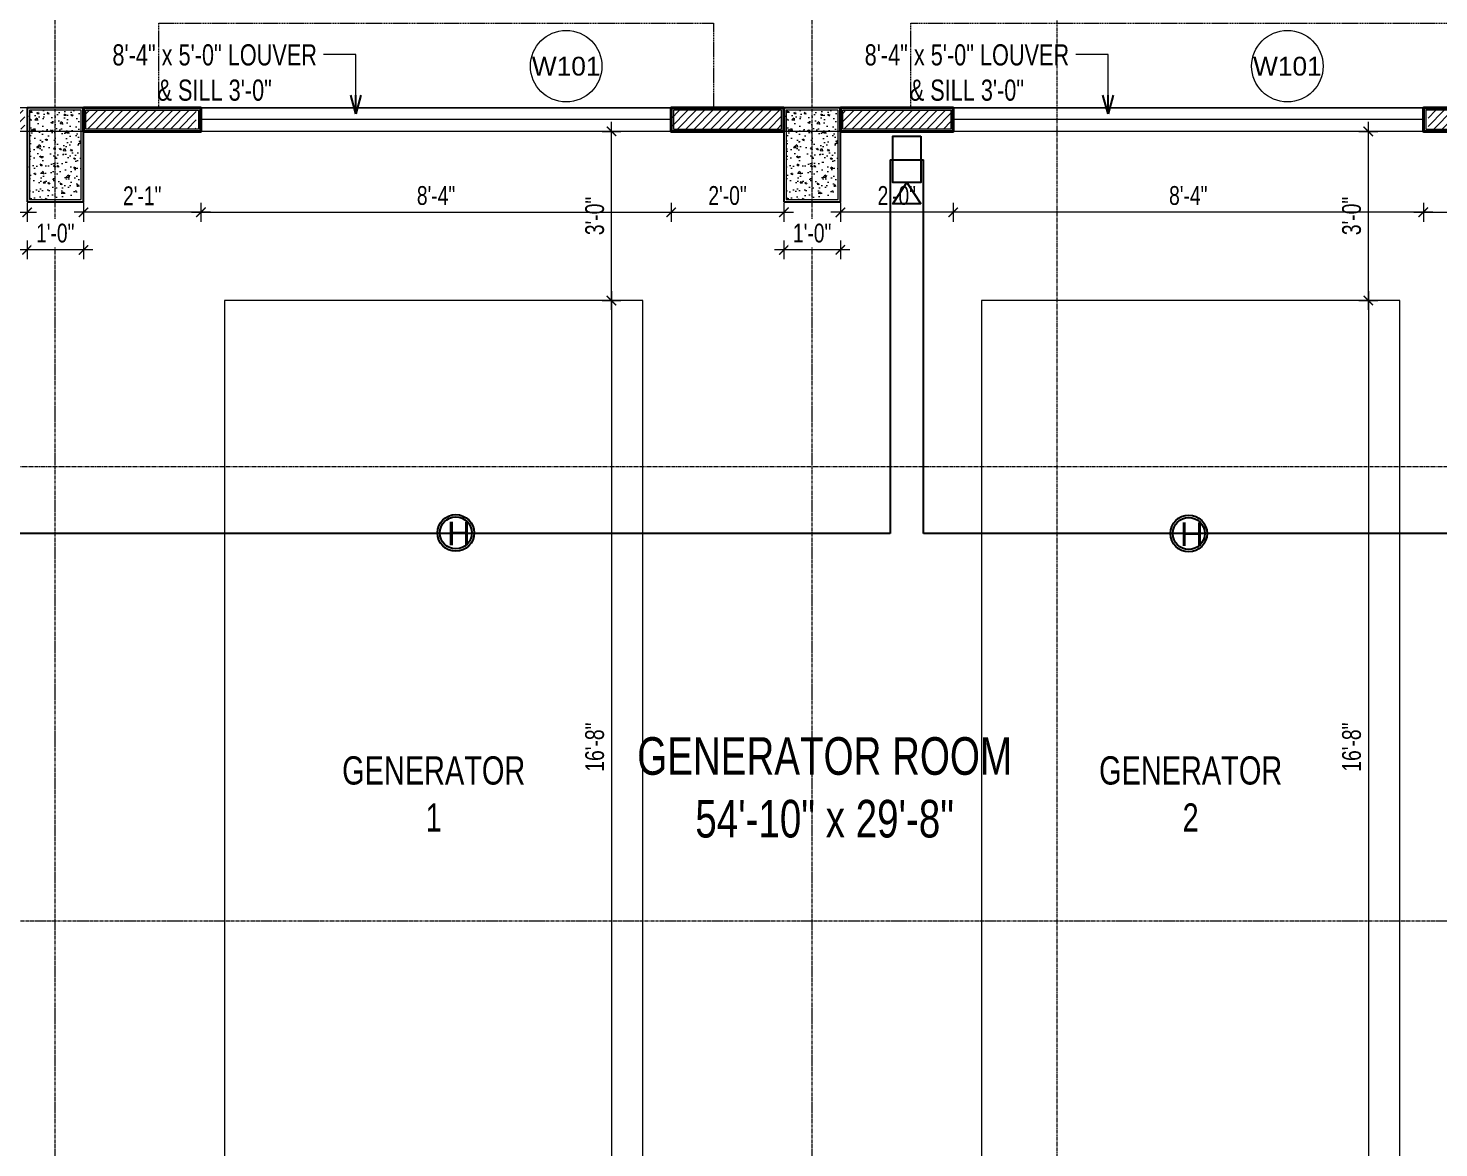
# Model space of a CAD drawing. Header units: inches. Extents: x 985 to 11353, y 526 to 2181.
# Drawn here: x 10140.1 to 10440.2, y 1571 to 1809.2 of the extents above; entities that cross this region are included whole.
import ezdxf
from ezdxf.enums import TextEntityAlignment as Align

# ---------------------------------------------------------------- set-up
doc = ezdxf.new("R2010")
doc.units = ezdxf.units.IN
doc.header["$MEASUREMENT"] = 0
for name, pattern in [('ACAD_ISO12W100', [21, 12, -3, 0, -3, 0, -3]), ('DASH', [0.35, 0.25, -0.1]), ('PHANTOMX2', [5, 2.5, -0.5, 0.5, -0.5, 0.5, -0.5])]:
    doc.linetypes.add(name, pattern=pattern)
for name, color, linetype in [('COLLUM', 1, 'Continuous'), ('FREE-TEXT', 7, 'Continuous'), ('HEAT DETECTOR', 6, 'Continuous'), ('horn & strobe', 1, 'Continuous'), ('zone wiring', 5, 'Continuous')]:
    doc.layers.add(name, color=color, linetype=linetype)
for name, color, linetype, lineweight in [('dim-8', 18, 'Continuous', 15), ('Dimension', 22, 'Continuous', 13), ('Elevation Marker', 252, 'Continuous', 15), ('FLOORTILE', 40, 'Continuous', 9), ('Glass', 5, 'Continuous', 9), ('grid', 9, 'Continuous', 13), ('HACTH', 8, 'Continuous', 9), ('I-DOOR-IDEN-N', 7, 'Continuous', 15), ('Parapet', 6, 'Continuous', 15), ('Plaster Line', 5, 'Continuous', 15), ('Sunshed', 5, 'Continuous', 15), ('wall 05', 3, 'Continuous', 40), ('WINDOW', 140, 'Continuous', 9)]:
    doc.layers.add(name, color=color, linetype=linetype, lineweight=lineweight)
doc.styles.add('Arial', font='arial.ttf')
doc.styles.get("Standard").update_dxf_attribs({"font": 'isocp3.shx'})
doc.styles.add('Swiss721', font='swisscl.ttf')
doc.dimstyles.new('DIM02 (inch)', dxfattribs={"dimtxt": 2, "dimasz": 1, "dimexe": 1, "dimexo": 0, "dimgap": 0.5, "dimtad": 1, "dimdec": 1, "dimzin": 0, "dimdsep": 46, "dimlunit": 5, "dimtxsty": 'Swiss721', "dimblk": 'ARCHTICK', "dimcen": 0, "dimdle": 1, "dimclrd": 256, "dimclre": 256, "dimclrt": 256, "dimadec": 0, "dimazin": 0, "dimtfac": 1, "dimtdec": 1, "dimtofl": 0, "dimtmove": 0, "dimatfit": 3, "dimldrblk": 'ARCHTICK', "dimfxl": 1, "dimfxlon": 1, "dimtolj": 1, "dimtzin": 0, "dimlwd": 9, "dimlwe": 9, "dimarcsym": 0})
doc.dimstyles.new('DIM08', dxfattribs={"dimtxt": 8, "dimasz": 4, "dimexe": 4, "dimexo": 0, "dimgap": 3, "dimtad": 1, "dimdec": 1, "dimzin": 3, "dimdsep": 46, "dimlunit": 4, "dimtxsty": 'Swiss721', "dimblk": 'ARCHTICK', "dimcen": 0, "dimdle": 4, "dimclrd": 256, "dimclre": 256, "dimclrt": 256, "dimadec": 0, "dimazin": 0, "dimtfac": 1, "dimtdec": 1, "dimtofl": 0, "dimtmove": 0, "dimatfit": 3, "dimldrblk": 'ARCHTICK', "dimfxl": 4, "dimfxlon": 1, "dimtfill": 1, "dimtolj": 1, "dimtzin": 0, "dimlwd": 9, "dimlwe": 9, "dimarcsym": 0})
doc.dimstyles.new('Level Mark 4', dxfattribs={"dimscale": 0, "dimtxt": 4, "dimasz": 4, "dimexe": 1, "dimexo": 2, "dimgap": 1, "dimtad": 0, "dimdec": 1, "dimzin": 1, "dimdsep": 46, "dimlunit": 4, "dimtxsty": 'Swiss721', "dimblk": 'OPEN30', "dimcen": 0, "dimclrd": 256, "dimclre": 256, "dimclrt": 7, "dimadec": 0, "dimazin": 0, "dimtm": 1e-09, "dimtfac": 1, "dimtdec": 1, "dimtofl": 0, "dimtmove": 1, "dimatfit": 3, "dimldrblk": 'OPEN30', "dimfxl": 0, "dimtolj": 2, "dimtzin": 0, "dimlwd": 9, "dimlwe": 9, "dimarcsym": 0})

# ---------------------------------------------------------------- blocks, each defined once
blk = doc.blocks.new('_ArchTick')
at = {"color": 0, "linetype": 'ByBlock', "const_width": 0.15}
blk.add_lwpolyline([(-0.5, -0.5), (0.5, 0.5)], dxfattribs=at)
blk = doc.blocks.new('*D140')
at = {"layer": 'Defpoints', "color": 0, "transparency": 16777216}
for p in [(10417.66, 1751.28), (10417.66, 1551.28), (10425.18, 1551.28)]:
    blk.add_point(p, dxfattribs=at)
at = {"layer": 'Dimension', "lineweight": 9, "transparency": 16777216}
for p, q in [((10425.18, 1753.28), (10425.18, 1549.28)), ((10423.18, 1751.28), (10427.18, 1751.28)), ((10423.18, 1551.28), (10427.18, 1551.28))]:
    blk.add_line(p, q, dxfattribs=at)
at = {"layer": 'Dimension', "lineweight": 9, "transparency": 16777216, "xscale": 2, "yscale": 2, "zscale": 2}
for p, rotation in [((10425.18, 1751.28), 90), ((10425.18, 1551.28), 270)]:
    blk.add_blockref('_ArchTick', p, dxfattribs=dict(at, rotation=rotation))
at = {"layer": 'Dimension', "transparency": 16777216, "insert": (10421.63, 1656.28), "char_height": 4, "attachment_point": 5, "rotation": 90, "style": 'Swiss721', "bg_fill": 3, "box_fill_scale": 1.25, "bg_fill_color": 256, "bg_fill_true_color": 13158600, "bg_fill_transparency": 0}
blk.add_mtext('\\A1;16\'-8"', dxfattribs=at)
blk = doc.blocks.new('*D142')
at = {"layer": 'Defpoints', "color": 0, "transparency": 16777216}
for p in [(10412.47, 1787.28), (10425.18, 1787.28), (10417.66, 1751.28)]:
    blk.add_point(p, dxfattribs=at)
at = {"layer": 'Dimension', "lineweight": 9, "transparency": 16777216}
for p, q in [((10425.18, 1749.28), (10425.18, 1789.28)), ((10423.18, 1787.28), (10427.18, 1787.28)), ((10423.18, 1751.28), (10427.18, 1751.28))]:
    blk.add_line(p, q, dxfattribs=at)
at = {"layer": 'Dimension', "lineweight": 9, "transparency": 16777216, "xscale": 2, "yscale": 2, "zscale": 2}
for p, rotation in [((10425.18, 1787.28), 90), ((10425.18, 1751.28), 270)]:
    blk.add_blockref('_ArchTick', p, dxfattribs=dict(at, rotation=rotation))
at = {"layer": 'Dimension', "transparency": 16777216, "insert": (10421.63, 1769.28), "char_height": 4, "attachment_point": 5, "rotation": 90, "style": 'Swiss721', "bg_fill": 3, "box_fill_scale": 1.25, "bg_fill_color": 256, "bg_fill_true_color": 13158600, "bg_fill_transparency": 0}
blk.add_mtext('\\A1;3\'-0"', dxfattribs=at)
blk = doc.blocks.new('*D146')
at = {"layer": 'Defpoints', "color": 0, "transparency": 16777216}
for p in [(10256.66, 1751.28), (10256.66, 1551.28), (10264.18, 1551.28)]:
    blk.add_point(p, dxfattribs=at)
at = {"layer": 'Dimension', "lineweight": 9, "transparency": 16777216}
for p, q in [((10264.18, 1753.28), (10264.18, 1549.28)), ((10262.18, 1751.28), (10266.18, 1751.28)), ((10262.18, 1551.28), (10266.18, 1551.28))]:
    blk.add_line(p, q, dxfattribs=at)
at = {"layer": 'Dimension', "lineweight": 9, "transparency": 16777216, "xscale": 2, "yscale": 2, "zscale": 2}
for p, rotation in [((10264.18, 1751.28), 90), ((10264.18, 1551.28), 270)]:
    blk.add_blockref('_ArchTick', p, dxfattribs=dict(at, rotation=rotation))
at = {"layer": 'Dimension', "transparency": 16777216, "insert": (10260.63, 1656.28), "char_height": 4, "attachment_point": 5, "rotation": 90, "style": 'Swiss721', "bg_fill": 3, "box_fill_scale": 1.25, "bg_fill_color": 256, "bg_fill_true_color": 13158600, "bg_fill_transparency": 0}
blk.add_mtext('\\A1;16\'-8"', dxfattribs=at)
blk = doc.blocks.new('*D148')
at = {"layer": 'Defpoints', "color": 0, "transparency": 16777216}
for p in [(10251.47, 1787.28), (10264.18, 1787.28), (10256.66, 1751.28)]:
    blk.add_point(p, dxfattribs=at)
at = {"layer": 'Dimension', "lineweight": 9, "transparency": 16777216}
for p, q in [((10264.18, 1749.28), (10264.18, 1789.28)), ((10262.18, 1787.28), (10266.18, 1787.28)), ((10262.18, 1751.28), (10266.18, 1751.28))]:
    blk.add_line(p, q, dxfattribs=at)
at = {"layer": 'Dimension', "lineweight": 9, "transparency": 16777216, "xscale": 2, "yscale": 2, "zscale": 2}
for p, rotation in [((10264.18, 1787.28), 90), ((10264.18, 1751.28), 270)]:
    blk.add_blockref('_ArchTick', p, dxfattribs=dict(at, rotation=rotation))
at = {"layer": 'Dimension', "transparency": 16777216, "insert": (10260.63, 1769.28), "char_height": 4, "attachment_point": 5, "rotation": 90, "style": 'Swiss721', "bg_fill": 3, "box_fill_scale": 1.25, "bg_fill_color": 256, "bg_fill_true_color": 13158600, "bg_fill_transparency": 0}
blk.add_mtext('\\A1;3\'-0"', dxfattribs=at)
blk = doc.blocks.new('_Open30')
at = {"color": 0, "linetype": 'ByBlock', "lineweight": -2}
for p, q in [((-1, 0.268), (0, 0)), ((0, 0), (-1, -0.268)), ((0, 0), (-1, 0))]:
    blk.add_line(p, q, dxfattribs=at)
blk = doc.blocks.new('*D153')
at = {"layer": 'Dimension', "lineweight": 9, "transparency": 16777216}
for p, q in [((10153.88, 1762.06), (10137.88, 1762.06)), ((10139.88, 1764.06), (10139.88, 1760.06)), ((10151.88, 1764.06), (10151.88, 1760.06))]:
    blk.add_line(p, q, dxfattribs=at)
at = {"layer": 'Dimension', "lineweight": 9, "transparency": 16777216, "xscale": 2, "yscale": 2, "zscale": 2, "rotation": 180}
blk.add_blockref('_ArchTick', (10139.88, 1762.06), dxfattribs=at)
at = {"layer": 'Dimension', "lineweight": 9, "transparency": 16777216, "xscale": 2, "yscale": 2, "zscale": 2}
blk.add_blockref('_ArchTick', (10151.88, 1762.06), dxfattribs=at)
at = {"layer": 'Dimension', "transparency": 16777216, "insert": (10145.88, 1765.61), "char_height": 4, "attachment_point": 5, "style": 'Swiss721', "bg_fill": 3, "box_fill_scale": 1.25, "bg_fill_color": 256, "bg_fill_true_color": 13158600, "bg_fill_transparency": 0}
blk.add_mtext('\\A1;1\'-0"', dxfattribs=at)
at = {"layer": 'Defpoints', "color": 0, "transparency": 16777216}
for p in [(10151.88, 1764.28), (10139.88, 1764.1), (10139.88, 1762.06)]:
    blk.add_point(p, dxfattribs=at)
blk = doc.blocks.new('*D154')
at = {"layer": 'Defpoints', "color": 0, "transparency": 16777216}
for p in [(10112.88, 1787.28), (10139.88, 1772.1), (10139.88, 1770.06)]:
    blk.add_point(p, dxfattribs=at)
at = {"layer": 'Dimension', "lineweight": 9, "transparency": 16777216}
for p, q in [((10112.88, 1772.06), (10112.88, 1768.06)), ((10139.88, 1772.06), (10139.88, 1768.06)), ((10110.88, 1770.06), (10141.88, 1770.06))]:
    blk.add_line(p, q, dxfattribs=at)
at = {"layer": 'Dimension', "lineweight": 9, "transparency": 16777216, "xscale": 2, "yscale": 2, "zscale": 2, "rotation": 180}
blk.add_blockref('_ArchTick', (10112.88, 1770.06), dxfattribs=at)
at = {"layer": 'Dimension', "lineweight": 9, "transparency": 16777216, "xscale": 2, "yscale": 2, "zscale": 2}
blk.add_blockref('_ArchTick', (10139.88, 1770.06), dxfattribs=at)
at = {"layer": 'Dimension', "transparency": 16777216, "insert": (10126.38, 1773.61), "char_height": 4, "attachment_point": 5, "style": 'Swiss721', "bg_fill": 3, "box_fill_scale": 1.25, "bg_fill_color": 256, "bg_fill_true_color": 13158600, "bg_fill_transparency": 0}
blk.add_mtext('\\A1;2\'-3"', dxfattribs=at)
blk = doc.blocks.new('*D159')
at = {"layer": 'Defpoints', "color": 0, "transparency": 16777216}
for p in [(10176.88, 1787.28), (10151.88, 1772.1), (10151.88, 1770.06)]:
    blk.add_point(p, dxfattribs=at)
at = {"layer": 'Dimension', "lineweight": 9, "transparency": 16777216}
for p, q in [((10151.88, 1772.06), (10151.88, 1768.06)), ((10176.88, 1772.06), (10176.88, 1768.06)), ((10178.88, 1770.06), (10149.88, 1770.06))]:
    blk.add_line(p, q, dxfattribs=at)
at = {"layer": 'Dimension', "lineweight": 9, "transparency": 16777216, "xscale": 2, "yscale": 2, "zscale": 2, "rotation": 180}
blk.add_blockref('_ArchTick', (10151.88, 1770.06), dxfattribs=at)
at = {"layer": 'Dimension', "lineweight": 9, "transparency": 16777216, "xscale": 2, "yscale": 2, "zscale": 2}
blk.add_blockref('_ArchTick', (10176.88, 1770.06), dxfattribs=at)
at = {"layer": 'Dimension', "transparency": 16777216, "insert": (10164.38, 1773.57), "char_height": 4, "attachment_point": 5, "style": 'Swiss721', "bg_fill": 3, "box_fill_scale": 1.25, "bg_fill_color": 256, "bg_fill_true_color": 13158600, "bg_fill_transparency": 0}
blk.add_mtext('\\A1;2\'-1"', dxfattribs=at)
blk = doc.blocks.new('*D160')
at = {"layer": 'Defpoints', "color": 0, "transparency": 16777216}
for p in [(10176.88, 1787.28), (10276.88, 1787.28), (10276.88, 1770.06)]:
    blk.add_point(p, dxfattribs=at)
at = {"layer": 'Dimension', "lineweight": 9, "transparency": 16777216}
for p, q in [((10176.88, 1772.06), (10176.88, 1768.06)), ((10276.88, 1772.06), (10276.88, 1768.06)), ((10174.88, 1770.06), (10278.88, 1770.06))]:
    blk.add_line(p, q, dxfattribs=at)
at = {"layer": 'Dimension', "lineweight": 9, "transparency": 16777216, "xscale": 2, "yscale": 2, "zscale": 2, "rotation": 180}
blk.add_blockref('_ArchTick', (10176.88, 1770.06), dxfattribs=at)
at = {"layer": 'Dimension', "lineweight": 9, "transparency": 16777216, "xscale": 2, "yscale": 2, "zscale": 2}
blk.add_blockref('_ArchTick', (10276.88, 1770.06), dxfattribs=at)
at = {"layer": 'Dimension', "transparency": 16777216, "insert": (10226.88, 1773.61), "char_height": 4, "attachment_point": 5, "style": 'Swiss721', "bg_fill": 3, "box_fill_scale": 1.25, "bg_fill_color": 256, "bg_fill_true_color": 13158600, "bg_fill_transparency": 0}
blk.add_mtext('\\A1;8\'-4"', dxfattribs=at)
blk = doc.blocks.new('*D161')
at = {"layer": 'Defpoints', "color": 0, "transparency": 16777216}
for p in [(10276.88, 1787.28), (10300.88, 1780.28), (10300.88, 1770.06)]:
    blk.add_point(p, dxfattribs=at)
at = {"layer": 'Dimension', "lineweight": 9, "transparency": 16777216}
for p, q in [((10276.88, 1772.06), (10276.88, 1768.06)), ((10300.88, 1772.06), (10300.88, 1768.06)), ((10274.88, 1770.06), (10302.88, 1770.06))]:
    blk.add_line(p, q, dxfattribs=at)
at = {"layer": 'Dimension', "lineweight": 9, "transparency": 16777216, "xscale": 2, "yscale": 2, "zscale": 2, "rotation": 180}
blk.add_blockref('_ArchTick', (10276.88, 1770.06), dxfattribs=at)
at = {"layer": 'Dimension', "lineweight": 9, "transparency": 16777216, "xscale": 2, "yscale": 2, "zscale": 2}
blk.add_blockref('_ArchTick', (10300.88, 1770.06), dxfattribs=at)
at = {"layer": 'Dimension', "transparency": 16777216, "insert": (10288.88, 1773.61), "char_height": 4, "attachment_point": 5, "style": 'Swiss721', "bg_fill": 3, "box_fill_scale": 1.25, "bg_fill_color": 256, "bg_fill_true_color": 13158600, "bg_fill_transparency": 0}
blk.add_mtext('\\A1;2\'-0"', dxfattribs=at)
blk = doc.blocks.new('*D162')
at = {"layer": 'Defpoints', "color": 0, "transparency": 16777216}
for p in [(10436.88, 1787.28), (10461.88, 1780.28), (10461.88, 1770.06)]:
    blk.add_point(p, dxfattribs=at)
at = {"layer": 'Dimension', "lineweight": 9, "transparency": 16777216}
for p, q in [((10436.88, 1772.06), (10436.88, 1768.06)), ((10461.88, 1772.06), (10461.88, 1768.06)), ((10434.88, 1770.06), (10463.88, 1770.06))]:
    blk.add_line(p, q, dxfattribs=at)
at = {"layer": 'Dimension', "lineweight": 9, "transparency": 16777216, "xscale": 2, "yscale": 2, "zscale": 2, "rotation": 180}
blk.add_blockref('_ArchTick', (10436.88, 1770.06), dxfattribs=at)
at = {"layer": 'Dimension', "lineweight": 9, "transparency": 16777216, "xscale": 2, "yscale": 2, "zscale": 2}
blk.add_blockref('_ArchTick', (10461.88, 1770.06), dxfattribs=at)
at = {"layer": 'Dimension', "transparency": 16777216, "insert": (10449.38, 1773.57), "char_height": 4, "attachment_point": 5, "style": 'Swiss721', "bg_fill": 3, "box_fill_scale": 1.25, "bg_fill_color": 256, "bg_fill_true_color": 13158600, "bg_fill_transparency": 0}
blk.add_mtext('\\A1;2\'-1"', dxfattribs=at)
blk = doc.blocks.new('*D163')
at = {"layer": 'Defpoints', "color": 0, "transparency": 16777216}
for p in [(10336.88, 1787.28), (10436.88, 1787.28), (10336.88, 1770.06)]:
    blk.add_point(p, dxfattribs=at)
at = {"layer": 'Dimension', "lineweight": 9, "transparency": 16777216}
for p, q in [((10336.88, 1772.06), (10336.88, 1768.06)), ((10436.88, 1772.06), (10436.88, 1768.06)), ((10438.88, 1770.06), (10334.88, 1770.06))]:
    blk.add_line(p, q, dxfattribs=at)
at = {"layer": 'Dimension', "lineweight": 9, "transparency": 16777216, "xscale": 2, "yscale": 2, "zscale": 2, "rotation": 180}
blk.add_blockref('_ArchTick', (10336.88, 1770.06), dxfattribs=at)
at = {"layer": 'Dimension', "lineweight": 9, "transparency": 16777216, "xscale": 2, "yscale": 2, "zscale": 2}
blk.add_blockref('_ArchTick', (10436.88, 1770.06), dxfattribs=at)
at = {"layer": 'Dimension', "transparency": 16777216, "insert": (10386.88, 1773.61), "char_height": 4, "attachment_point": 5, "style": 'Swiss721', "bg_fill": 3, "box_fill_scale": 1.25, "bg_fill_color": 256, "bg_fill_true_color": 13158600, "bg_fill_transparency": 0}
blk.add_mtext('\\A1;8\'-4"', dxfattribs=at)
blk = doc.blocks.new('*D164')
at = {"layer": 'Defpoints', "color": 0, "transparency": 16777216}
for p in [(10336.88, 1787.28), (10312.88, 1780.28), (10312.88, 1770.06)]:
    blk.add_point(p, dxfattribs=at)
at = {"layer": 'Dimension', "lineweight": 9, "transparency": 16777216}
for p, q in [((10312.88, 1772.06), (10312.88, 1768.06)), ((10336.88, 1772.06), (10336.88, 1768.06)), ((10338.88, 1770.06), (10310.88, 1770.06))]:
    blk.add_line(p, q, dxfattribs=at)
at = {"layer": 'Dimension', "lineweight": 9, "transparency": 16777216, "xscale": 2, "yscale": 2, "zscale": 2, "rotation": 180}
blk.add_blockref('_ArchTick', (10312.88, 1770.06), dxfattribs=at)
at = {"layer": 'Dimension', "lineweight": 9, "transparency": 16777216, "xscale": 2, "yscale": 2, "zscale": 2}
blk.add_blockref('_ArchTick', (10336.88, 1770.06), dxfattribs=at)
at = {"layer": 'Dimension', "transparency": 16777216, "insert": (10324.88, 1773.61), "char_height": 4, "attachment_point": 5, "style": 'Swiss721', "bg_fill": 3, "box_fill_scale": 1.25, "bg_fill_color": 256, "bg_fill_true_color": 13158600, "bg_fill_transparency": 0}
blk.add_mtext('\\A1;2\'-0"', dxfattribs=at)
blk = doc.blocks.new('wall&door')
at = {"color": 0, "linetype": 'ByBlock', "lineweight": -2}
blk.add_circle((0, 0), 3.04, dxfattribs=at)
at = {"color": 0, "linetype": 'ByBlock', "lineweight": -2, "ltscale": 25.4, "style": 'Arial'}
blk.add_attdef('PT1', text='', height=1.6, dxfattribs=at).set_placement((0, 0), align=Align.MIDDLE_CENTER)
blk = doc.blocks.new('*D220')
at = {"layer": 'Dimension', "lineweight": 9, "transparency": 16777216}
for p, q in [((10314.88, 1762.06), (10298.88, 1762.06)), ((10300.88, 1764.06), (10300.88, 1760.06)), ((10312.88, 1764.06), (10312.88, 1760.06))]:
    blk.add_line(p, q, dxfattribs=at)
at = {"layer": 'Dimension', "lineweight": 9, "transparency": 16777216, "xscale": 2, "yscale": 2, "zscale": 2, "rotation": 180}
blk.add_blockref('_ArchTick', (10300.88, 1762.06), dxfattribs=at)
at = {"layer": 'Dimension', "lineweight": 9, "transparency": 16777216, "xscale": 2, "yscale": 2, "zscale": 2}
blk.add_blockref('_ArchTick', (10312.88, 1762.06), dxfattribs=at)
at = {"layer": 'Dimension', "transparency": 16777216, "insert": (10306.88, 1765.61), "char_height": 4, "attachment_point": 5, "style": 'Swiss721', "bg_fill": 3, "box_fill_scale": 1.25, "bg_fill_color": 256, "bg_fill_true_color": 13158600, "bg_fill_transparency": 0}
blk.add_mtext('\\A1;1\'-0"', dxfattribs=at)
at = {"layer": 'Defpoints', "color": 0, "transparency": 16777216}
for p in [(10312.88, 1764.28), (10300.88, 1764.1), (10300.88, 1762.06)]:
    blk.add_point(p, dxfattribs=at)
blk = doc.blocks.new('*D235')
at = {"layer": 'Defpoints', "color": 0, "transparency": 16777216}
for p in [(10957.48, 1864.63), (9972.88, 1792.28), (10957.48, 1791.78)]:
    blk.add_point(p, dxfattribs=at)
at = {"layer": 'Plaster Line', "lineweight": 9, "transparency": 16777216}
for p, q in [((9971.88, 1864.63), (10958.48, 1864.63)), ((9972.88, 1860.63), (9972.88, 1865.63)), ((10957.48, 1860.63), (10957.48, 1865.63))]:
    blk.add_line(p, q, dxfattribs=at)
at = {"layer": 'Plaster Line', "lineweight": 9, "transparency": 16777216, "rotation": 180}
blk.add_blockref('_ArchTick', (9972.88, 1864.63), dxfattribs=at)
at = {"layer": 'Plaster Line', "lineweight": 9, "transparency": 16777216}
blk.add_blockref('_ArchTick', (10957.48, 1864.63), dxfattribs=at)
at = {"layer": 'Plaster Line', "transparency": 16777216, "insert": (10465.18, 1867.47), "char_height": 2, "attachment_point": 5, "style": 'Swiss721', "bg_fill": 3, "box_fill_scale": 1.25, "bg_fill_color": 256, "bg_fill_true_color": 13158600, "bg_fill_transparency": 0}
blk.add_mtext('\\A1;984{\\H1.000000x;\\S1/2;}"', dxfattribs=at)
blk = doc.blocks.new('horn with strobe')
at = {"layer": 'horn & strobe', "color": 1}
for points in [[(-391.02, 4158.6), (-381.13, 4158.6), (-381.13, 4152.71), (-391.02, 4152.71)], [(-376.59, 4158.6), (-376.59, 4152.71), (-381.13, 4155.65)]]:
    blk.add_lwpolyline(points, close=True, dxfattribs=at)
blk = doc.blocks.new('HEAT DETECTOR')
at = {"layer": 'HEAT DETECTOR'}
for radius in [3.9, 3.4]:
    blk.add_circle((-413.33, 4156), radius, dxfattribs=at)
at = {"layer": 'HEAT DETECTOR', "insert": (-415.18, 4158.37), "char_height": 5, "attachment_point": 1}
blk.add_mtext_dynamic_manual_height_columns('{\\fArial|b0|i0|c0|p34;H}', width=5, gutter_width=1, heights=[4.09], dxfattribs=at)

msp = doc.modelspace()

# ---------------------------------------------------------------- hatches: boundary and pattern name
at = {"layer": 'HACTH', "lineweight": 0}
h = msp.add_hatch(dxfattribs=at)
h.set_pattern_fill('AR-CONC', color=256, scale=0.5, style=0)
h.set_pattern_definition([(50, (-130662.4177, -170029.9416), (3.586300913, -0.313760675), [0.375, -4.125]), (355, (-130662.4177, -170029.9416), (-0.69375667, 3.76096067), [0.3, -3.3]), (100.4514, (-130662.119, -170029.9677), (2.89254691, 3.44719771), [0.31870095, -3.50571056]), (46.1842, (-130662.4177, -170028.9416), (5.33620524, -0.82759507), [0.5625, -6.1875]), (96.6356, (-130661.973, -170029.0105), (4.67331353, 4.87058935), [0.47805144, -5.258565]), (351.1842, (-130662.418, -170028.9416), (4.67330973, 4.870593), [0.45, -4.95]), (21, (-130661.9177, -170029.1916), (2.98453526, -2.013094453), [0.375, -4.125]), (326, (-130661.9177, -170029.1916), (1.21657666, 3.625750225), [0.3, -3.3]), (71.4514, (-130661.669, -170029.3593), (4.201113143, 1.612652484), [0.31870095, -3.50571056]), (37.5, (-130662.4177, -170029.9416), (0.0607992766, 1.664469269), [0, -3.26, 0, -3.35, 0, -3.3125]), (7.5, (-130662.4177, -170029.9416), (1.315347687, 1.97205856), [0, -1.91, 0, -3.185, 0, -1.2625]), (327.5, (-130663.5327, -170029.9416), (2.669112181, -0.112774359), [0, -1.25, 0, -3.9, 0, -5.175]), (317.5, (-130664.0327, -170029.9416), (2.915930847, 0.500524912), [0, -1.625, 0, -2.59, 0, -3.675])])
h.paths.add_polyline_path([(10145.88, 1787.28), (10145.88, 1791.78), (10140.38, 1791.78), (10140.38, 1787.28)])
h.paths.add_polyline_path([(10151.38, 1787.28), (10151.38, 1791.78), (10145.88, 1791.78), (10145.88, 1787.28)])
h.paths.add_polyline_path([(10145.88, 1772.78), (10151.38, 1772.78), (10151.38, 1787.28), (10145.88, 1787.28)])
h.paths.add_polyline_path([(10145.88, 1787.28), (10140.38, 1787.28), (10140.38, 1772.78), (10145.88, 1772.78)])

# ---------------------------------------------------------------- linework, layer by layer
at = {"layer": 'COLLUM', "linetype": 'Continuous', "ltscale": 10}
msp.add_lwpolyline([(10139.88, 1772.28), (10151.88, 1772.28), (10151.88, 1792.28), (10139.88, 1792.28)], close=True, dxfattribs=at)
at = {"layer": 'FLOORTILE', "linetype": 'Continuous', "ltscale": 10}
for points in [[(10181.88, 1551.28), (10270.88, 1551.28), (10270.88, 1751.28), (10181.88, 1751.28)], [(10342.88, 1551.28), (10431.88, 1551.28), (10431.88, 1751.28), (10342.88, 1751.28)]]:
    msp.add_lwpolyline(points, close=True, dxfattribs=at)
at = {"layer": 'grid', "linetype": 'PHANTOMX2', "ltscale": 0.2}
for points in [[(10145.88, 1407.33), (10145.88, 1823.1)], [(10306.88, 1407.33), (10306.88, 1823.1)], [(10991.53, 1787.28), (10082.38, 1787.28)], [(10992.03, 1619.28), (9950.29, 1619.28)]]:
    msp.add_lwpolyline(points, dxfattribs=at)
at = {"layer": 'Plaster Line'}
for points in [[(10140.38, 1772.78), (10151.38, 1772.78), (10151.38, 1791.78), (10140.38, 1791.78)], [(10152.38, 1791.78), (10176.38, 1791.78), (10176.38, 1787.78), (10152.38, 1787.78)], [(10300.38, 1791.78), (10277.38, 1791.78), (10277.38, 1787.78), (10300.38, 1787.78)], [(10313.38, 1791.78), (10336.38, 1791.78), (10336.38, 1787.78), (10313.38, 1787.78)], [(10461.38, 1791.78), (10437.38, 1791.78), (10437.38, 1787.78), (10461.38, 1787.78)]]:
    msp.add_lwpolyline(points, close=True, dxfattribs=at)
at = {"layer": 'Sunshed', "linetype": 'DASH'}
for points in [[(10176.88, 1792.28), (10167.88, 1792.28), (10167.88, 1810.28), (10285.88, 1810.28), (10285.88, 1810.28), (10285.88, 1792.28), (10277.38, 1792.28)], [(10336.88, 1792.28), (10327.88, 1792.28), (10327.88, 1810.28), (10445.88, 1810.28), (10445.88, 1810.28), (10445.88, 1792.28), (10437.38, 1792.28)]]:
    msp.add_lwpolyline(points, dxfattribs=at)
at = {"layer": 'wall 05'}
for points in [[(10151.88, 1792.28), (10176.88, 1792.28), (10176.88, 1787.28), (10151.88, 1787.28)], [(10300.88, 1792.28), (10276.88, 1792.28), (10276.88, 1787.28), (10300.88, 1787.28)], [(10312.88, 1792.28), (10336.88, 1792.28), (10336.88, 1787.28), (10312.88, 1787.28)], [(10461.88, 1792.28), (10436.88, 1792.28), (10436.88, 1787.28), (10461.88, 1787.28)]]:
    msp.add_lwpolyline(points, close=True, dxfattribs=at)
at = {"layer": 'zone wiring', "color": 3}
msp.add_line((10323.48, 1701.76), (10317.95, 1701.76), dxfattribs=at)

# ---------------------------------------------------------------- block references
at = {"layer": 'FREE-TEXT'}
for p in [(10644.41, -2454.15), (10800.31, -2454.27)]:
    msp.add_blockref('HEAT DETECTOR', p, dxfattribs=at)
at = {"layer": 'I-DOOR-IDEN-N'}
ref = msp.add_blockref('wall&door', (10254.56, 1801.15), dxfattribs=dict(at, xscale=2.5, yscale=2.5, zscale=2.5))
ref.add_attrib('PT1', 'W101', dxfattribs={"layer": '0', "color": 7, "linetype": 'ByBlock', "lineweight": -2, "ltscale": 25.4, "height": 4, "style": 'Arial'}).set_placement((10254.56, 1801.15), align=Align.MIDDLE_CENTER)
ref = msp.add_blockref('wall&door', (10407.96, 1801.15), dxfattribs=dict(at, xscale=2.5, yscale=2.5, zscale=2.5))
ref.add_attrib('PT1', 'W101', dxfattribs={"layer": '0', "color": 7, "linetype": 'ByBlock', "lineweight": -2, "ltscale": 25.4, "height": 4, "style": 'Arial'}).set_placement((10407.96, 1801.15), align=Align.MIDDLE_CENTER)

# ---------------------------------------------------------------- texts
at = {"layer": 'dim-8', "linetype": 'Continuous', "ltscale": 10, "attachment_point": 5, "style": 'Swiss721'}
for s, insert, char_height in [('\\A1;8\'-4" x 5\'-0" LOUVER\\P& SILL 3\'-0"', (10179.79, 1799.77), 4.5), ('\\A1;8\'-4" x 5\'-0" LOUVER\\P& SILL 3\'-0"', (10339.79, 1799.77), 4.5), ('\\A1;GENERATOR ROOM\\P54\'-10" x 29\'-8"', (10309.53, 1647.67), 8), ('\\A1;GENERATOR\\P1', (10226.38, 1646.32), 6), ('\\A1;GENERATOR\\P2', (10387.38, 1646.32), 6)]:
    msp.add_mtext(s, dxfattribs=dict(at, insert=insert, char_height=char_height))

# ---------------------------------------------------------------- leaders
at = {"layer": 'FLOORTILE', "linetype": 'Continuous', "ltscale": 10}
for points in [[(10209.81, 1790.98), (10209.81, 1803.66), (10202.94, 1803.66)], [(10369.81, 1790.98), (10369.81, 1803.66), (10362.94, 1803.66)]]:
    msp.add_leader(points, dimstyle='Level Mark 4', override={"dimscale": 1}, dxfattribs=at)

# ---------------------------------------------------------------- next in the draw order: dimensions: what is measured, and where the dimension line sits
at = {"layer": 'Dimension'}
dim = msp.add_linear_dim(base=(10139.88, 1762.06), p1=(10151.88, 1764.28), p2=(10139.88, 1764.1), dimstyle='DIM08', override={"dimscale": 0.5, "dimarcsym": 2}, dxfattribs=at)
dim.commit()
dim.dimension.update_dxf_attribs({"geometry": '*D153', "text_midpoint": (10145.88, 1765.61)})
for base, p1, p2, picture, middle in [((10264.18, 1551.28), (10256.66, 1751.28), (10256.66, 1551.28), '*D146', (10264.18, 1656.28)), ((10425.18, 1551.28), (10417.66, 1751.28), (10417.66, 1551.28), '*D140', (10425.18, 1656.28))]:
    dim = msp.add_linear_dim(base=base, p1=p1, p2=p2, angle=90, dimstyle='DIM08', override={"dimscale": 0.5, "dimarcsym": 2}, dxfattribs=at)
    dim.commit()
    dim.dimension.update_dxf_attribs({"geometry": picture, "text_midpoint": middle, "dimtype": 160})

# ---------------------------------------------------------------- next in the draw order: linework, layer by layer
at = {"layer": 'Elevation Marker', "linetype": 'ACAD_ISO12W100', "ltscale": 0.02}
msp.add_line((11023.29, 1715.94), (9958.56, 1715.94), dxfattribs=at)
at = {"layer": 'zone wiring', "color": 3}
for p, q in [((10318.19, 1701.76), (10062.12, 1701.76)), ((10877.68, 1701.76), (10330.58, 1701.76))]:
    msp.add_line(p, q, dxfattribs=at)

# ---------------------------------------------------------------- next in the draw order: dimensions: what is measured, and where the dimension line sits
at = {"layer": 'Dimension'}
for base, p1, p2, picture, middle in [((10264.18, 1787.28), (10256.66, 1751.28), (10251.47, 1787.28), '*D148', (10260.63, 1769.28)), ((10425.18, 1787.28), (10417.66, 1751.28), (10412.47, 1787.28), '*D142', (10421.63, 1769.28))]:
    dim = msp.add_linear_dim(base=base, p1=p1, p2=p2, angle=90, dimstyle='DIM08', override={"dimscale": 0.5, "dimarcsym": 2}, dxfattribs=at)
    dim.commit()
    dim.dimension.update_dxf_attribs({"geometry": picture, "text_midpoint": middle})

# ---------------------------------------------------------------- next in the draw order: hatches: boundary and pattern name
at = {"layer": 'HACTH', "lineweight": 0}
h = msp.add_hatch(dxfattribs=at)
h.set_pattern_fill('ANSI31', color=256, scale=10, style=0)
h.set_pattern_definition([(45, (-140643.2653, -168572.0777), (-0.8838834765, 0.8838834765), [])])
h.paths.add_polyline_path([(10601.88, 1791.78), (10601.88, 1787.78), (10628.38, 1787.78), (10628.38, 1791.78)])
h.paths.add_polyline_path([(10474.38, 1791.78), (10474.38, 1787.78), (10500.88, 1787.78), (10500.88, 1791.78)])
h.paths.add_polyline_path([(10461.38, 1787.78), (10461.38, 1791.78), (10437.88, 1791.78), (10437.88, 1787.78)])
h.paths.add_polyline_path([(10300.38, 1787.78), (10300.38, 1791.78), (10276.88, 1791.78), (10276.88, 1787.78)])
h.paths.add_polyline_path([(10175.88, 1787.78), (10175.88, 1791.78), (10152.38, 1791.78), (10152.38, 1787.78)])
h.paths.add_polyline_path([(10112.88, 1791.78), (10112.88, 1787.78), (10139.38, 1787.78), (10139.38, 1791.78)])
h.paths.add_polyline_path([(10011.88, 1787.78), (10011.88, 1791.78), (9985.38, 1791.78), (9985.38, 1787.78)])
h.paths.add_polyline_path([(10336.38, 1787.78), (10336.38, 1791.78), (10313.38, 1791.78), (10313.38, 1787.78)])

# ---------------------------------------------------------------- next in the draw order: linework, layer by layer
at = {"layer": 'Glass', "ltscale": 10}
for points in [[(10176.88, 1792.28), (10276.88, 1792.28), (10276.88, 1789.78), (10176.88, 1789.78)], [(10336.88, 1792.28), (10436.88, 1792.28), (10436.88, 1789.78), (10336.88, 1789.78)]]:
    msp.add_lwpolyline(points, close=True, dxfattribs=at)
at = {"layer": 'WINDOW'}
for points in [[(10276.88, 1792.28), (10276.88, 1787.28), (10176.88, 1787.28), (10176.88, 1792.28)], [(10436.88, 1792.28), (10436.88, 1787.28), (10336.88, 1787.28), (10336.88, 1792.28)]]:
    msp.add_lwpolyline(points, dxfattribs=at)

# ---------------------------------------------------------------- next in the draw order: dimensions: what is measured, and where the dimension line sits
at = {"layer": 'Dimension'}
for base, p1, p2, picture, middle in [((10139.88, 1770.06), (10112.88, 1787.28), (10139.88, 1772.1), '*D154', (10126.38, 1773.61)), ((10461.88, 1770.06), (10436.88, 1787.28), (10461.88, 1780.28), '*D162', (10449.38, 1773.57))]:
    dim = msp.add_linear_dim(base=base, p1=p1, p2=p2, angle=180, dimstyle='DIM08', override={"dimscale": 0.5, "dimarcsym": 2}, dxfattribs=at)
    dim.commit()
    dim.dimension.update_dxf_attribs({"geometry": picture, "text_midpoint": middle})
dim = msp.add_linear_dim(base=(10151.88, 1770.06), p1=(10176.88, 1787.28), p2=(10151.88, 1772.1), dimstyle='DIM08', override={"dimscale": 0.5, "dimarcsym": 2}, dxfattribs=at)
dim.commit()
dim.dimension.update_dxf_attribs({"geometry": '*D159', "text_midpoint": (10164.38, 1773.57)})

# ---------------------------------------------------------------- next in the draw order: dimensions: what is measured, and where the dimension line sits
dim = msp.add_linear_dim(base=(10276.88, 1770.06), p1=(10176.88, 1787.28), p2=(10276.88, 1787.28), angle=180, dimstyle='DIM08', override={"dimscale": 0.5, "dimarcsym": 2}, dxfattribs=at)
dim.commit()
dim.dimension.update_dxf_attribs({"geometry": '*D160', "text_midpoint": (10226.88, 1773.61)})
dim = msp.add_linear_dim(base=(10336.88, 1770.06), p1=(10436.88, 1787.28), p2=(10336.88, 1787.28), dimstyle='DIM08', override={"dimscale": 0.5, "dimarcsym": 2}, dxfattribs=at)
dim.commit()
dim.dimension.update_dxf_attribs({"geometry": '*D163', "text_midpoint": (10386.88, 1773.61)})

# ---------------------------------------------------------------- next in the draw order: linework, layer by layer
at = {"layer": 'Elevation Marker', "linetype": 'ACAD_ISO12W100', "ltscale": 0.02}
msp.add_line((10358.97, 1318.28), (10358.97, 1819.27), dxfattribs=at)

# ---------------------------------------------------------------- next in the draw order: dimensions: what is measured, and where the dimension line sits
at = {"layer": 'Dimension'}
dim = msp.add_linear_dim(base=(10300.88, 1770.06), p1=(10276.88, 1787.28), p2=(10300.88, 1780.28), angle=180, dimstyle='DIM08', override={"dimscale": 0.5, "dimarcsym": 2}, dxfattribs=at)
dim.commit()
dim.dimension.update_dxf_attribs({"geometry": '*D161', "text_midpoint": (10288.88, 1773.61)})
dim = msp.add_linear_dim(base=(10312.88, 1770.06), p1=(10336.88, 1787.28), p2=(10312.88, 1780.28), dimstyle='DIM08', override={"dimscale": 0.5, "dimarcsym": 2}, dxfattribs=at)
dim.commit()
dim.dimension.update_dxf_attribs({"geometry": '*D164', "text_midpoint": (10324.88, 1773.61)})

# ---------------------------------------------------------------- next in the draw order: hatches: boundary and pattern name
at = {"layer": 'HACTH', "lineweight": 0}
h = msp.add_hatch(dxfattribs=at)
h.set_pattern_fill('AR-CONC', color=256, scale=0.5, style=0)
h.set_pattern_definition([(50, (-130501.4177, -170029.9416), (3.586300913, -0.313760675), [0.375, -4.125]), (355, (-130501.4177, -170029.9416), (-0.69375667, 3.76096067), [0.3, -3.3]), (100.4514, (-130501.119, -170029.9677), (2.89254691, 3.44719771), [0.31870095, -3.50571056]), (46.1842, (-130501.4177, -170028.9416), (5.33620524, -0.82759507), [0.5625, -6.1875]), (96.6356, (-130500.973, -170029.0105), (4.67331353, 4.87058935), [0.47805144, -5.258565]), (351.1842, (-130501.418, -170028.9416), (4.67330973, 4.870593), [0.45, -4.95]), (21, (-130500.9177, -170029.1916), (2.98453526, -2.013094453), [0.375, -4.125]), (326, (-130500.9177, -170029.1916), (1.21657666, 3.625750225), [0.3, -3.3]), (71.4514, (-130500.669, -170029.3593), (4.201113143, 1.612652484), [0.31870095, -3.50571056]), (37.5, (-130501.4177, -170029.9416), (0.0607992766, 1.664469269), [0, -3.26, 0, -3.35, 0, -3.3125]), (7.5, (-130501.4177, -170029.9416), (1.315347687, 1.97205856), [0, -1.91, 0, -3.185, 0, -1.2625]), (327.5, (-130502.5327, -170029.9416), (2.669112181, -0.112774359), [0, -1.25, 0, -3.9, 0, -5.175]), (317.5, (-130503.0327, -170029.9416), (2.915930847, 0.500524912), [0, -1.625, 0, -2.59, 0, -3.675])])
h.paths.add_polyline_path([(10306.88, 1787.28), (10306.88, 1791.78), (10301.38, 1791.78), (10301.38, 1787.28)])
h.paths.add_polyline_path([(10312.38, 1787.28), (10312.38, 1791.78), (10306.88, 1791.78), (10306.88, 1787.28)])
h.paths.add_polyline_path([(10306.88, 1772.78), (10312.38, 1772.78), (10312.38, 1787.28), (10306.88, 1787.28)])
h.paths.add_polyline_path([(10306.88, 1787.28), (10301.38, 1787.28), (10301.38, 1772.78), (10306.88, 1772.78)])

# ---------------------------------------------------------------- next in the draw order: linework, layer by layer
at = {"layer": 'COLLUM', "linetype": 'Continuous', "ltscale": 10}
msp.add_lwpolyline([(10300.88, 1772.28), (10312.88, 1772.28), (10312.88, 1792.28), (10300.88, 1792.28)], close=True, dxfattribs=at)
at = {"layer": 'Plaster Line'}
msp.add_lwpolyline([(10301.38, 1772.78), (10312.38, 1772.78), (10312.38, 1791.78), (10301.38, 1791.78)], close=True, dxfattribs=at)
at = {"layer": 'zone wiring', "color": 3}
for p, q in [((10323.48, 1781.21), (10323.48, 1701.76)), ((10323.48, 1781.21), (10330.58, 1781.21)), ((10330.58, 1701.76), (10330.58, 1781.21))]:
    msp.add_line(p, q, dxfattribs=at)

# ---------------------------------------------------------------- next in the draw order: block references
at = {"layer": 'FREE-TEXT', "rotation": 270}
msp.add_blockref('horn with strobe', (6171.36, 1395.26), dxfattribs=at)

# ---------------------------------------------------------------- next in the draw order: dimensions: what is measured, and where the dimension line sits
at = {"layer": 'Dimension'}
dim = msp.add_linear_dim(base=(10300.88, 1762.06), p1=(10312.88, 1764.28), p2=(10300.88, 1764.1), dimstyle='DIM08', override={"dimscale": 0.5, "dimarcsym": 2}, dxfattribs=at)
dim.commit()
dim.dimension.update_dxf_attribs({"geometry": '*D220', "text_midpoint": (10306.88, 1765.61)})

# ---------------------------------------------------------------- next in the draw order: linework, layer by layer
at = {"layer": 'Parapet'}
for points in [[(9972.88, 1426.28), (10957.98, 1426.28), (10957.98, 1792.28), (9972.88, 1792.28)], [(9977.88, 1431.28), (10952.98, 1431.28), (10952.98, 1787.28), (9977.88, 1787.28)]]:
    msp.add_lwpolyline(points, close=True, dxfattribs=at)

# ---------------------------------------------------------------- next in the draw order: dimensions: what is measured, and where the dimension line sits
at = {"layer": 'Plaster Line'}
dim = msp.add_linear_dim(base=(10957.48, 1864.63), p1=(9972.88, 1792.28), p2=(10957.48, 1791.78), dimstyle='DIM02 (inch)', override={"dimpost": '"', "dimfxl": 4, "dimtfill": 1, "dimarcsym": 2}, dxfattribs=at)
dim.commit()
dim.dimension.update_dxf_attribs({"geometry": '*D235', "text_midpoint": (10465.18, 1867.47)})

doc.saveas('drawing.dxf')
